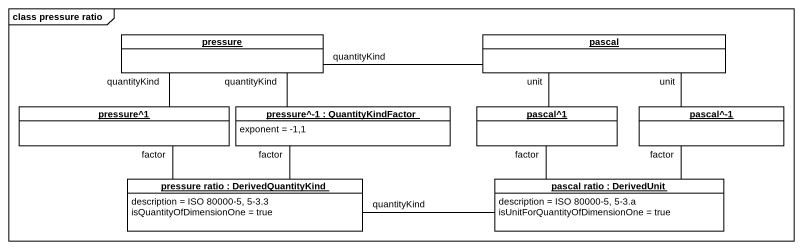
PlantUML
@startuml
mainframe class pressure ratio
hide circle
hide empty members
object pressure #FFFFFF
object pascal #FFFFFF
object "pressure^1" as pressure_1 #FFFFFF
object "pressure^-1 : QuantityKindFactor" as pressure_1_2 #FFFFFF {
  exponent = -1,1
}
object "pascal^1" as pascal_1 #FFFFFF
object "pascal^-1" as pascal_1_2 #FFFFFF
object "pressure ratio : DerivedQuantityKind" as pressure_ratio #FFFFFF {
  description = ISO 80000-5, 5-3.3
  isQuantityOfDimensionOne = true
}
object "pascal ratio : DerivedUnit" as pascal_ratio #FFFFFF {
  description = ISO 80000-5, 5-3.a
  isUnitForQuantityOfDimensionOne = true
}
pressure -- pressure_1 : quantityKind
pressure -- pressure_1_2 : quantityKind
pascal -left- pressure : quantityKind
pascal -- pascal_1 : unit
pascal -- pascal_1_2 : unit
pressure_1 -- pressure_ratio : factor
pressure_1_2 -- pressure_ratio : factor
pascal_1 -- pascal_ratio : factor
pascal_1_2 -- pascal_ratio : factor
pascal_ratio -left- pressure_ratio : quantityKind
@enduml
